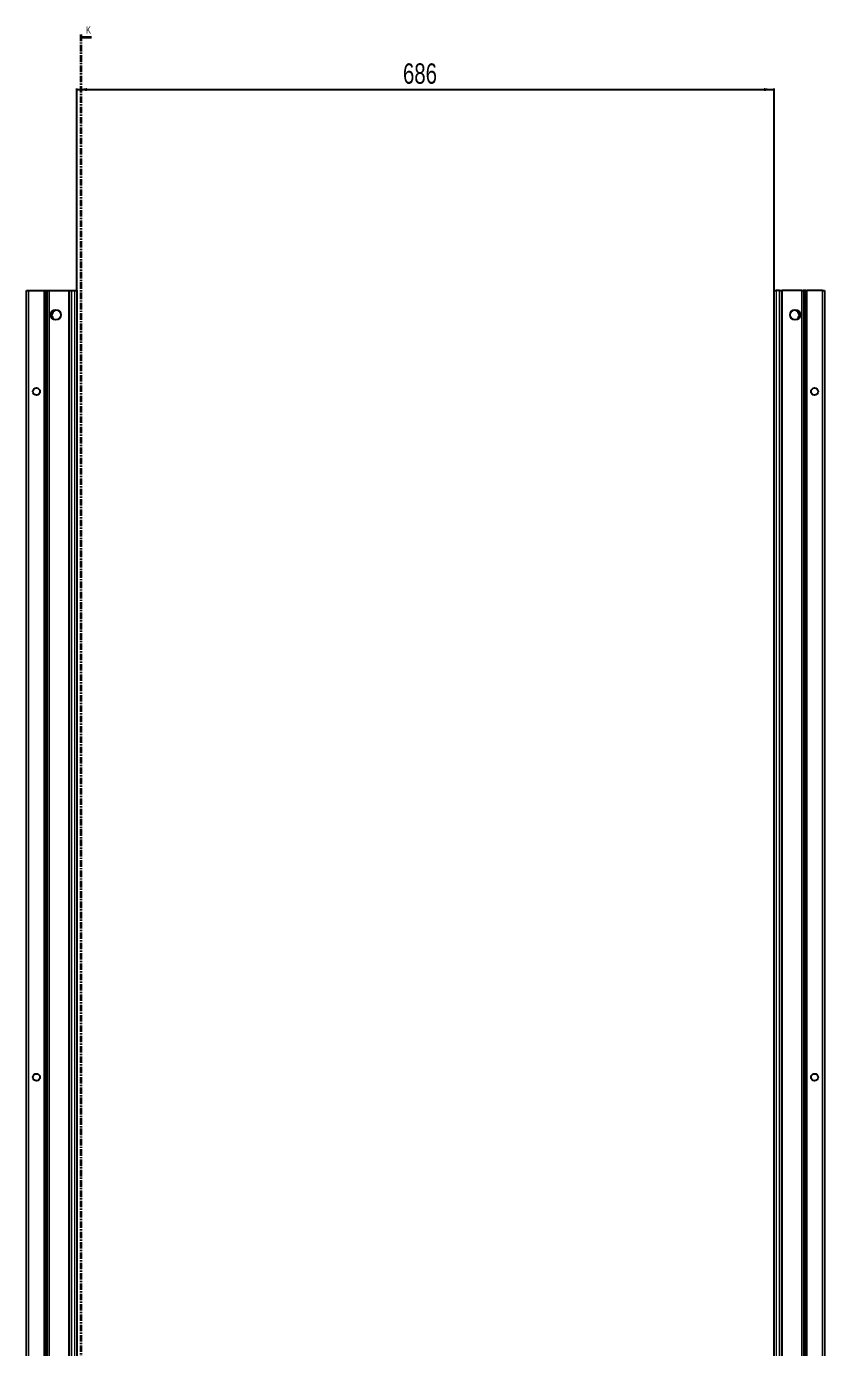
# Model space of a CAD drawing. Header units: millimetres. Extents: x -250 to 4725, y -2047 to 1577.
# Drawn here: x 2463 to 3249, y 52 to 1353 of the extents above; entities that cross this region are included whole.
import ezdxf

# ---------------------------------------------------------------- set-up
doc = ezdxf.new("R2010")
doc.units = ezdxf.units.MM
doc.linetypes.add('CENTER', pattern=[10.16, 6.35, -1.27, 1.27, -1.27])
doc.layers.add('FORMAT', color=7, linetype='Continuous')
doc.styles.add('SLDTEXTSTYLE0', font='TXT', dxfattribs={"width": 0.75})
doc.dimstyles.new('SLDDIMSTYLE0', dxfattribs={"dimtxt": 20, "dimasz": 10, "dimexe": 0, "dimexo": 0.0625, "dimgap": 5, "dimtad": 2, "dimdec": 1, "dimrnd": 1e-09, "dimzin": 12, "dimdsep": 46, "dimtxsty": 'SLDTEXTSTYLE0', "dimsah": 1, "dimcen": 0.09, "dimadec": 0, "dimazin": 3, "dimtfac": 1, "dimtofl": 0, "dimtmove": 0, "dimatfit": 3, "dimfxl": 0, "dimfrac": 2, "dimtolj": 1, "dimtzin": 12, "dimarcsym": 0})

# ---------------------------------------------------------------- blocks, each defined once
blk = doc.blocks.new('_D_4')
at = {"layer": 'FORMAT'}
for p, q in [((2512.9, 1092.8), (2512.9, 1291.5)), ((2512.9, 1290.5), (3198.9, 1290.5)), ((3198.9, 1092.8), (3198.9, 1291.5))]:
    blk.add_line(p, q, dxfattribs=at)
for points in [[(2512.9, 1290.5), (2522.9, 1289), (2522.9, 1292.1)], [(3198.9, 1290.5), (3188.9, 1292.1), (3188.9, 1289)]]:
    blk.add_solid(points, dxfattribs=at)
at = {"layer": 'FORMAT', "insert": (2833.7, 1316.3), "char_height": 20, "attachment_point": 1, "style": 'SLDTEXTSTYLE0'}
blk.add_mtext('686', dxfattribs=at)

msp = doc.modelspace()

# ---------------------------------------------------------------- linework, layer by layer
at = {"color": 7, "linetype": 'CENTER', "lineweight": 35}
msp.add_line((2516.6, 1344.64), (2516.6, -1258.12), dxfattribs=at)
at = {"color": 7, "linetype": 'Continuous', "lineweight": 35}
msp.add_line((2527.24, 1341.64), (2516.6, 1341.64), dxfattribs=at)
at = {"color": 7, "linetype": 'Continuous', "lineweight": 25}
for p, q in [((2463.17, -1006.24), (2463.17, 1092.76)), ((2463.17, 1092.76), (2465.17, 1092.76)), ((2465.17, 1092.76), (2480.52, 1092.76)), ((2480.52, 1092.76), (2481.17, 1092.76)), ((2481.17, 1069.01), (2481.17, 1092.76)), ((2481.17, 1092.76), (2481.76, 1092.76)), ((2481.76, 1092.76), (2482.96, 1092.76)), ((2482.96, 1092.76), (2482.96, -1006.24)), ((2482.96, 1092.76), (2483, 1092.76)), ((2483, 1092.76), (2483, -1006.24)), ((2483, 1092.76), (2484.2, 1092.76)), ((2484.2, 1092.76), (2485.62, 1092.76)), ((2485.62, 1092.76), (2505.02, 1092.76)), ((2505.02, 1092.76), (2505.67, 1092.76)), ((2505.67, -1006.24), (2505.67, 1092.76)), ((2505.67, 1092.76), (2507.67, 1092.76)), ((2507.67, 1092.76), (2510.87, 1092.76)), ((2510.87, 1092.76), (2512.87, 1092.76)), ((2512.87, 1092.76), (2512.87, -1006.24)), ((3198.87, -1006.24), (3198.87, 1092.76)), ((3198.87, 1092.76), (3200.87, 1092.76)), ((3204.07, 1092.76), (3200.87, 1092.76)), ((3204.07, 1092.76), (3206.07, 1092.76)), ((3206.07, 1092.76), (3206.07, -1006.24)), ((3206.07, 1092.76), (3206.72, 1092.76)), ((3226.12, 1092.76), (3206.72, 1092.76)), ((3226.12, 1092.76), (3227.54, 1092.76)), ((3228.74, 1092.76), (3227.54, 1092.76)), ((3228.74, -1006.24), (3228.74, 1092.76)), ((3228.78, 1092.76), (3228.74, 1092.76)), ((3228.78, -1006.24), (3228.78, 1092.76)), ((3229.98, 1092.76), (3228.78, 1092.76)), ((3229.98, 1092.76), (3230.57, 1092.76)), ((3230.57, 1092.76), (3230.57, 1069.01)), ((3230.57, 1092.76), (3231.22, 1092.76)), ((3246.57, 1092.76), (3231.22, 1092.76)), ((3246.57, 1092.76), (3248.57, 1092.76)), ((3248.57, 1092.76), (3248.57, -1006.24)), ((2481.23, 1068.9), (2481.17, 1069.01)), ((2481.17, 1069.01), (2481.17, 1067.51)), ((2481.17, 1067.51), (2481.23, 1067.61)), ((2481.17, 1019.01), (2481.17, 1067.51)), ((2481.23, 1067.61), (2481.23, 1068.9)), ((2491.22, 1073.28), (2491.22, 1073.69)), ((3220.52, 1073.69), (3220.52, 1073.28)), ((3230.57, 1069.01), (3230.51, 1068.9)), ((3230.51, 1068.9), (3230.51, 1067.61)), ((3230.51, 1067.61), (3230.57, 1067.51)), ((3230.57, 1067.51), (3230.57, 1069.01)), ((3230.57, 1067.51), (3230.57, 1019.01)), ((2481.23, 1018.9), (2481.17, 1019.01)), ((2481.17, 1019.01), (2481.17, 1017.51)), ((2481.17, 1017.51), (2481.23, 1017.61)), ((2481.17, 969.01), (2481.17, 1017.51)), ((2481.23, 1017.61), (2481.23, 1018.9)), ((3230.57, 1019.01), (3230.51, 1018.9)), ((3230.51, 1018.9), (3230.51, 1017.61)), ((3230.51, 1017.61), (3230.57, 1017.51)), ((3230.57, 1017.51), (3230.57, 1019.01)), ((3230.57, 1017.51), (3230.57, 969.01)), ((2481.23, 968.9), (2481.17, 969.01)), ((2481.17, 969.01), (2481.17, 967.51)), ((2481.17, 967.51), (2481.23, 967.61)), ((2481.17, 919.01), (2481.17, 967.51)), ((2481.23, 967.61), (2481.23, 968.9)), ((3230.57, 969.01), (3230.51, 968.9)), ((3230.51, 968.9), (3230.51, 967.61)), ((3230.51, 967.61), (3230.57, 967.51)), ((3230.57, 967.51), (3230.57, 969.01)), ((3230.57, 967.51), (3230.57, 919.01)), ((2481.23, 918.9), (2481.17, 919.01)), ((2481.17, 919.01), (2481.17, 917.51)), ((2481.17, 917.51), (2481.23, 917.61)), ((2481.17, 869.01), (2481.17, 917.51)), ((2481.23, 917.61), (2481.23, 918.9)), ((3230.57, 919.01), (3230.51, 918.9)), ((3230.51, 918.9), (3230.51, 917.61)), ((3230.51, 917.61), (3230.57, 917.51)), ((3230.57, 917.51), (3230.57, 919.01)), ((3230.57, 917.51), (3230.57, 869.01)), ((2481.23, 868.9), (2481.17, 869.01)), ((2481.17, 869.01), (2481.17, 867.51)), ((2481.17, 867.51), (2481.23, 867.61)), ((2481.17, 819.01), (2481.17, 867.51)), ((2481.23, 867.61), (2481.23, 868.9)), ((3230.57, 869.01), (3230.51, 868.9)), ((3230.51, 868.9), (3230.51, 867.61)), ((3230.51, 867.61), (3230.57, 867.51)), ((3230.57, 867.51), (3230.57, 869.01)), ((3230.57, 867.51), (3230.57, 819.01)), ((2481.23, 818.9), (2481.17, 819.01)), ((2481.17, 819.01), (2481.17, 817.51)), ((2481.17, 817.51), (2481.23, 817.61)), ((2481.17, 769.01), (2481.17, 817.51)), ((2481.23, 817.61), (2481.23, 818.9)), ((3230.57, 819.01), (3230.51, 818.9)), ((3230.51, 818.9), (3230.51, 817.61)), ((3230.51, 817.61), (3230.57, 817.51)), ((3230.57, 817.51), (3230.57, 819.01)), ((3230.57, 817.51), (3230.57, 769.01)), ((2481.23, 768.9), (2481.17, 769.01)), ((2481.17, 769.01), (2481.17, 767.51)), ((2481.17, 767.51), (2481.23, 767.61)), ((2481.17, 719.01), (2481.17, 767.51)), ((2481.23, 767.61), (2481.23, 768.9)), ((3230.57, 769.01), (3230.51, 768.9)), ((3230.51, 768.9), (3230.51, 767.61)), ((3230.51, 767.61), (3230.57, 767.51)), ((3230.57, 767.51), (3230.57, 769.01)), ((3230.57, 767.51), (3230.57, 719.01)), ((2481.23, 718.9), (2481.17, 719.01)), ((2481.17, 719.01), (2481.17, 717.51)), ((2481.17, 717.51), (2481.23, 717.61)), ((2481.17, 669.01), (2481.17, 717.51)), ((2481.23, 717.61), (2481.23, 718.9)), ((3230.57, 719.01), (3230.51, 718.9)), ((3230.51, 718.9), (3230.51, 717.61)), ((3230.51, 717.61), (3230.57, 717.51)), ((3230.57, 717.51), (3230.57, 719.01)), ((3230.57, 717.51), (3230.57, 669.01)), ((2481.23, 668.9), (2481.17, 669.01)), ((2481.17, 669.01), (2481.17, 667.51)), ((2481.17, 667.51), (2481.23, 667.61)), ((2481.17, 619.01), (2481.17, 667.51)), ((2481.23, 667.61), (2481.23, 668.9)), ((3230.57, 669.01), (3230.51, 668.9)), ((3230.51, 668.9), (3230.51, 667.61)), ((3230.51, 667.61), (3230.57, 667.51)), ((3230.57, 667.51), (3230.57, 669.01)), ((3230.57, 667.51), (3230.57, 619.01)), ((2481.23, 618.9), (2481.17, 619.01)), ((2481.17, 619.01), (2481.17, 617.51)), ((2481.17, 617.51), (2481.23, 617.61)), ((2481.17, 569.01), (2481.17, 617.51)), ((2481.23, 617.61), (2481.23, 618.9)), ((3230.57, 619.01), (3230.51, 618.9)), ((3230.51, 618.9), (3230.51, 617.61)), ((3230.51, 617.61), (3230.57, 617.51)), ((3230.57, 617.51), (3230.57, 619.01)), ((3230.57, 617.51), (3230.57, 569.01)), ((2481.23, 568.9), (2481.17, 569.01)), ((2481.17, 569.01), (2481.17, 567.51)), ((2481.17, 567.51), (2481.23, 567.61)), ((2481.17, 519.01), (2481.17, 567.51)), ((2481.23, 567.61), (2481.23, 568.9)), ((3230.57, 569.01), (3230.51, 568.9)), ((3230.51, 568.9), (3230.51, 567.61)), ((3230.51, 567.61), (3230.57, 567.51)), ((3230.57, 567.51), (3230.57, 569.01)), ((3230.57, 567.51), (3230.57, 519.01)), ((2481.23, 518.9), (2481.17, 519.01)), ((2481.17, 519.01), (2481.17, 517.51)), ((2481.17, 517.51), (2481.23, 517.61)), ((2481.17, 469.01), (2481.17, 517.51)), ((2481.23, 517.61), (2481.23, 518.9)), ((3230.57, 519.01), (3230.51, 518.9)), ((3230.51, 518.9), (3230.51, 517.61)), ((3230.51, 517.61), (3230.57, 517.51)), ((3230.57, 517.51), (3230.57, 519.01)), ((3230.57, 517.51), (3230.57, 469.01)), ((2481.23, 468.9), (2481.17, 469.01)), ((2481.17, 469.01), (2481.17, 467.51)), ((2481.23, 467.61), (2481.23, 468.9)), ((3230.57, 469.01), (3230.51, 468.9)), ((3230.51, 468.9), (3230.51, 467.61)), ((3230.57, 467.51), (3230.57, 469.01)), ((2481.17, 467.51), (2481.23, 467.61)), ((2481.17, 419.01), (2481.17, 467.51)), ((3230.51, 467.61), (3230.57, 467.51)), ((3230.57, 467.51), (3230.57, 419.01)), ((2481.23, 418.9), (2481.17, 419.01)), ((2481.17, 419.01), (2481.17, 417.51)), ((2481.17, 417.51), (2481.23, 417.61)), ((2481.17, 369.01), (2481.17, 417.51)), ((2481.23, 417.61), (2481.23, 418.9)), ((3230.57, 419.01), (3230.51, 418.9)), ((3230.51, 418.9), (3230.51, 417.61)), ((3230.51, 417.61), (3230.57, 417.51)), ((3230.57, 417.51), (3230.57, 419.01)), ((3230.57, 417.51), (3230.57, 369.01)), ((2481.23, 368.9), (2481.17, 369.01)), ((2481.17, 369.01), (2481.17, 367.51)), ((2481.17, 367.51), (2481.23, 367.61)), ((2481.17, 319.01), (2481.17, 367.51)), ((2481.23, 367.61), (2481.23, 368.9)), ((3230.57, 369.01), (3230.51, 368.9)), ((3230.51, 368.9), (3230.51, 367.61)), ((3230.51, 367.61), (3230.57, 367.51)), ((3230.57, 367.51), (3230.57, 369.01)), ((3230.57, 367.51), (3230.57, 319.01)), ((2481.23, 318.9), (2481.17, 319.01)), ((2481.17, 319.01), (2481.17, 317.51)), ((2481.17, 317.51), (2481.23, 317.61)), ((2481.17, 269.01), (2481.17, 317.51)), ((2481.23, 317.61), (2481.23, 318.9)), ((3230.57, 319.01), (3230.51, 318.9)), ((3230.51, 318.9), (3230.51, 317.61)), ((3230.51, 317.61), (3230.57, 317.51)), ((3230.57, 317.51), (3230.57, 319.01)), ((3230.57, 317.51), (3230.57, 269.01)), ((2481.23, 268.9), (2481.17, 269.01)), ((2481.17, 269.01), (2481.17, 267.51)), ((2481.17, 267.51), (2481.23, 267.61)), ((2481.17, 219.01), (2481.17, 267.51)), ((2481.23, 267.61), (2481.23, 268.9)), ((3230.57, 269.01), (3230.51, 268.9)), ((3230.51, 268.9), (3230.51, 267.61)), ((3230.51, 267.61), (3230.57, 267.51)), ((3230.57, 267.51), (3230.57, 269.01)), ((3230.57, 267.51), (3230.57, 219.01)), ((2481.23, 218.9), (2481.17, 219.01)), ((2481.17, 219.01), (2481.17, 217.51)), ((2481.17, 217.51), (2481.23, 217.61)), ((2481.17, 169.01), (2481.17, 217.51)), ((2481.23, 217.61), (2481.23, 218.9)), ((3230.57, 219.01), (3230.51, 218.9)), ((3230.51, 218.9), (3230.51, 217.61)), ((3230.51, 217.61), (3230.57, 217.51)), ((3230.57, 217.51), (3230.57, 219.01)), ((3230.57, 217.51), (3230.57, 169.01)), ((2481.23, 168.9), (2481.17, 169.01)), ((2481.17, 169.01), (2481.17, 167.51)), ((2481.17, 167.51), (2481.23, 167.61)), ((2481.17, 119.01), (2481.17, 167.51)), ((2481.23, 167.61), (2481.23, 168.9)), ((3230.57, 169.01), (3230.51, 168.9)), ((3230.51, 168.9), (3230.51, 167.61)), ((3230.51, 167.61), (3230.57, 167.51)), ((3230.57, 167.51), (3230.57, 169.01)), ((3230.57, 167.51), (3230.57, 119.01)), ((2481.23, 118.9), (2481.17, 119.01)), ((2481.17, 119.01), (2481.17, 117.51)), ((2481.17, 117.51), (2481.23, 117.61)), ((2481.17, 69.01), (2481.17, 117.51)), ((2481.23, 117.61), (2481.23, 118.9)), ((3230.57, 119.01), (3230.51, 118.9)), ((3230.51, 118.9), (3230.51, 117.61)), ((3230.51, 117.61), (3230.57, 117.51)), ((3230.57, 117.51), (3230.57, 119.01)), ((3230.57, 117.51), (3230.57, 69.01)), ((2481.23, 68.9), (2481.17, 69.01)), ((2481.17, 69.01), (2481.17, 67.51)), ((2481.17, 67.51), (2481.23, 67.61)), ((2481.17, 19.01), (2481.17, 67.51)), ((2481.23, 67.61), (2481.23, 68.9)), ((3230.57, 69.01), (3230.51, 68.9)), ((3230.51, 68.9), (3230.51, 67.61)), ((3230.51, 67.61), (3230.57, 67.51)), ((3230.57, 67.51), (3230.57, 69.01)), ((3230.57, 67.51), (3230.57, 19.01))]:
    msp.add_line(p, q, dxfattribs=at)
at = {"color": 8, "linetype": 'Continuous', "lineweight": 18}
for p, q in [((2465.17, 1092.76), (2465.17, -1006.24)), ((2480.52, -1006.24), (2480.52, 1092.76)), ((2481.76, 1092.76), (2481.76, -1006.24)), ((2484.2, -1006.24), (2484.2, 1092.76)), ((2485.62, 1092.76), (2485.62, -1006.24)), ((2505.02, -1006.24), (2505.02, 1092.76)), ((2507.67, 1092.76), (2507.67, -1006.24)), ((2510.87, -1006.24), (2510.87, 1092.76)), ((3200.87, 1092.76), (3200.87, -1006.24)), ((3204.07, -1006.24), (3204.07, 1092.76)), ((3206.72, 1092.76), (3206.72, -1006.24)), ((3226.12, -1006.24), (3226.12, 1092.76)), ((3227.54, 1092.76), (3227.54, -1006.24)), ((3229.98, -1006.24), (3229.98, 1092.76)), ((3231.22, 1092.76), (3231.22, -1006.24)), ((3246.57, -1006.24), (3246.57, 1092.76))]:
    msp.add_line(p, q, dxfattribs=at)
at = {"color": 7, "linetype": 'Continuous', "lineweight": 25}
for centre, radius in [((2492.02, 1068.76), 5), ((3219.72, 1068.76), 5), ((2473.02, 993.26), 3.5), ((3238.72, 993.26), 3.5), ((2473.02, 318.26), 3.5), ((3238.72, 318.26), 3.5)]:
    msp.add_circle(centre, radius, dxfattribs=at)
for centre, radius, start, end in [((2493.52, 1068.26), 5.25, 119.14074, 233.81087), ((2490.72, 1073.28), 0.5, 299.14074, 0), ((3221.02, 1073.28), 0.5, 180, 240.85926), ((3218.22, 1068.26), 5.25, 306.18929, 60.85926)]:
    msp.add_arc(centre, radius, start, end, dxfattribs=at)
at = {"color": 7, "linetype": 'Continuous', "lineweight": 35}
msp.add_solid([(2516.6, 1341.64), (2523.6, 1340.52), (2523.6, 1342.76)], dxfattribs=at)

# ---------------------------------------------------------------- texts
at = {"color": 7, "linetype": 'Continuous', "insert": (2521.79, 1352.69), "char_height": 7, "attachment_point": 1, "style": 'SLDTEXTSTYLE0'}
msp.add_mtext('K', dxfattribs=at)

# ---------------------------------------------------------------- dimensions: what is measured, and where the dimension line sits
at = {"layer": 'FORMAT'}
dim = msp.add_linear_dim(base=(3198.87, 1290.55), p1=(2512.87, 1092.76), p2=(3198.87, 1092.76), dimstyle='SLDDIMSTYLE0', dxfattribs=at)
dim.commit()
dim.dimension.update_dxf_attribs({"geometry": '_D_4', "text_midpoint": (2855.87, 1290.55), "dimtype": 160})

doc.saveas('drawing.dxf')
